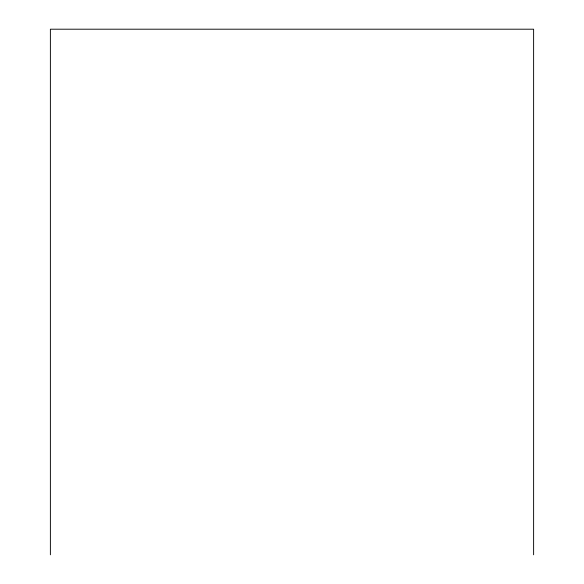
<?xml version="1.0" encoding="UTF-8"?>
<svg xmlns="http://www.w3.org/2000/svg" width="584" height="584" viewBox="0 0 584 584"><rect width="100%" height="100%" fill="white"/><g stroke="black" fill="none" stroke-linecap="round" stroke-linejoin="round"><path stroke-width="0.88" d="M533.615 554.8L533.615 29.2L50.385 29.2L50.385 554.8"/></g></svg>
